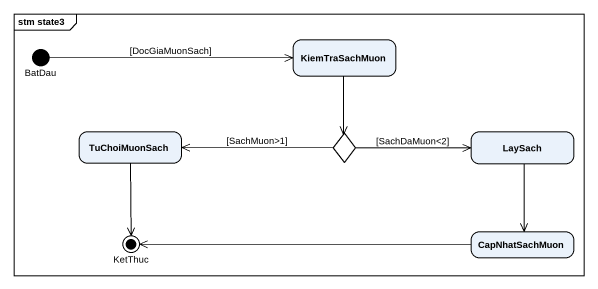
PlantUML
@startuml
mainframe stm state3
hide empty description
state BatDau <<start>>
state KiemTraSachMuon
state TuChoiMuonSach
state choice1 <<choice>>
state LaySach
state KetThuc <<end>>
state CapNhatSachMuon
BatDau -right-> KiemTraSachMuon : [DocGiaMuonSach]
KiemTraSachMuon --> choice1
TuChoiMuonSach --> KetThuc
choice1 -left-> TuChoiMuonSach : [SachMuon>1]
choice1 -right-> LaySach : [SachDaMuon<2]
LaySach --> CapNhatSachMuon
CapNhatSachMuon -left-> KetThuc
@enduml
